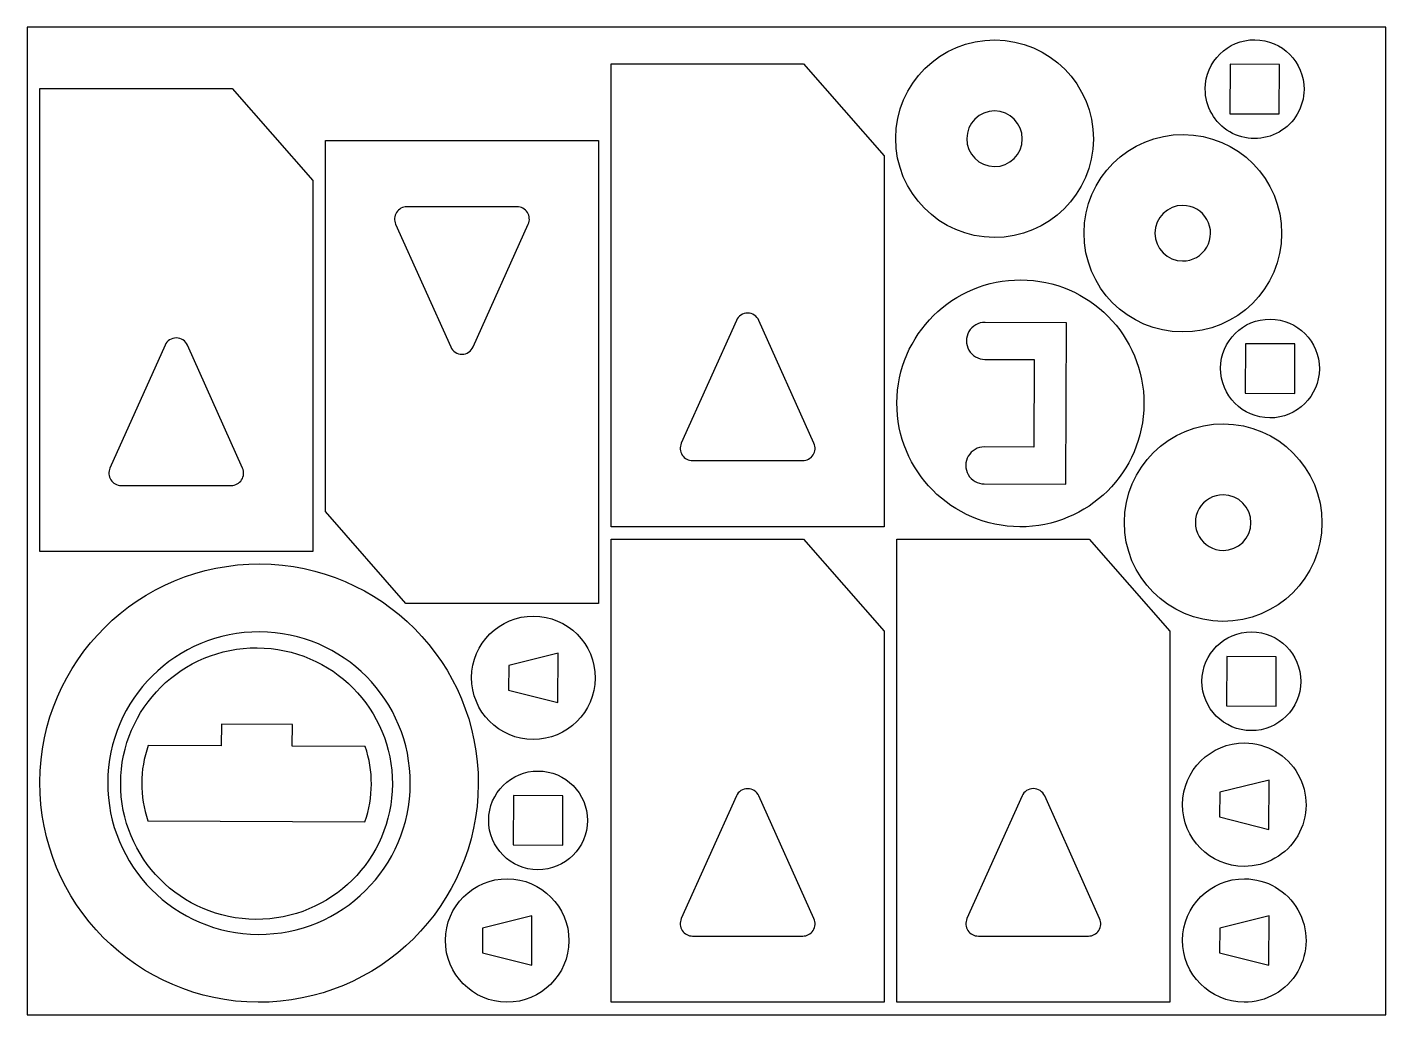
# Model space of a CAD drawing. Header units: metres. Extents: x 0 to 1100, y 0 to 800.
import ezdxf

# ---------------------------------------------------------------- set-up
doc = ezdxf.new("R2010")
doc.units = ezdxf.units.M

msp = doc.modelspace()

# ---------------------------------------------------------------- linework, layer by layer
for points in [[(0, 0), (1100, 0), (1100, 800), (0, 800)], [(472.8, 395.3), (472.8, 770.3), (628.6, 770.3), (693.8, 695.8), (693.8, 395.3)], [(1013.7, 729.7), (1013.9, 769.7), (973.9, 769.9), (973.7, 729.9)], [(10.2, 375.2), (10.2, 750.2), (165.9, 750.2), (231.2, 675.7), (231.2, 375.2)], [(462.5, 708.1), (462.5, 333.1), (306.7, 333.1), (241.5, 407.6), (241.5, 708.1)], [(1026.2, 503.4), (1026.3, 543.4), (986.3, 543.6), (986.2, 503.6)], [(472.8, 10.2), (472.8, 385.2), (628.6, 385.2), (693.8, 310.7), (693.8, 10.2)], [(704.1, 10.2), (704.1, 385.2), (859.9, 385.2), (925.1, 310.7), (925.1, 10.2)], [(429.9, 292.9), (389.9, 283), (389.8, 263), (429.7, 252.9)], [(1011.2, 290.1), (971.2, 290.3), (971.1, 250.3), (1011.1, 250.1)], [(1005.5, 190.1), (965.5, 180.3), (965.4, 160.3), (1005.4, 150.1)], [(433.7, 177.4), (393.7, 177.6), (393.6, 137.6), (433.6, 137.4)], [(408.7, 80.1), (368.7, 70.3), (368.6, 50.3), (408.5, 40.1)], [(1005.5, 80.1), (965.5, 70.3), (965.4, 50.3), (1005.4, 40.1)]]:
    msp.add_lwpolyline(points, close=True)
for points in [[(863.2, 709.3, -1), (703.2, 710, -1)], [(1033.8, 749.6, -1), (953.8, 750, -1)], [(760.7, 709.7, 1), (805.7, 709.5, 1)], [(936, 713.1, -1), (935.3, 553.1, -1)], [(307.4, 654.5, 0.543725), (298.3, 640.4), (342.9, 541, 0.64772), (361.1, 541), (405.7, 640.4, 0.543725), (396.6, 654.5)], [(935.5, 610.6, 1), (935.7, 655.6, 1)], [(804.6, 595.3, -1), (803.7, 395.3, -1)], [(627.9, 448.9, 0.543725), (637, 463), (592.4, 562.5, 0.64772), (574.2, 562.5), (529.6, 463, 0.543725), (538.8, 448.9)], [(1046.2, 523.3, -1), (966.2, 523.7, -1)], [(775.5, 560.9, 1), (775.4, 530.9), (815.4, 530.8), (815, 459.8), (775, 460, 1), (774.9, 430), (840.9, 429.7), (841.5, 560.6)], [(165.2, 428.8, 0.543725), (174.4, 442.9), (129.8, 542.4, 0.64772), (111.6, 542.4), (67, 442.9, 0.543725), (76.1, 428.8)], [(968.6, 478.7, -1), (968, 318.7, -1)], [(968.2, 376.2, 1), (968.4, 421.2, 1)], [(188.5, 365.2, -1), (186.9, 10.2, -1)], [(410, 323, -1), (409.6, 223, -1)], [(188.2, 310.2, 1), (187.2, 65.2, 1)], [(991.3, 310.2, -1), (991, 230.2, -1)], [(186.2, 297.3, -1), (185.2, 77.3, -1)], [(98, 218.1, 0.168487), (97.7, 157.2), (273.4, 156.4, 0.168487), (273.7, 217.4), (214.6, 217.6), (214.7, 235.2), (157.2, 235.4), (157.1, 217.9)], [(985.7, 220.2, -1), (985.2, 120.2, -1)], [(413.8, 197.5, -1), (413.5, 117.5, -1)], [(627.9, 63.8, 0.543725), (637, 77.9), (592.4, 177.3, 0.64772), (574.2, 177.3), (529.6, 77.9, 0.543725), (538.8, 63.8)], [(859.2, 63.8, 0.543725), (868.3, 77.9), (823.8, 177.3, 0.64772), (805.5, 177.3), (760.9, 77.9, 0.543725), (770.1, 63.8)], [(388.8, 110.2, -1), (388.4, 10.2, -1)], [(985.7, 110.2, -1), (985.2, 10.2, -1)]]:
    msp.add_lwpolyline(points, format="xyb", close=True)

doc.saveas('drawing.dxf')
